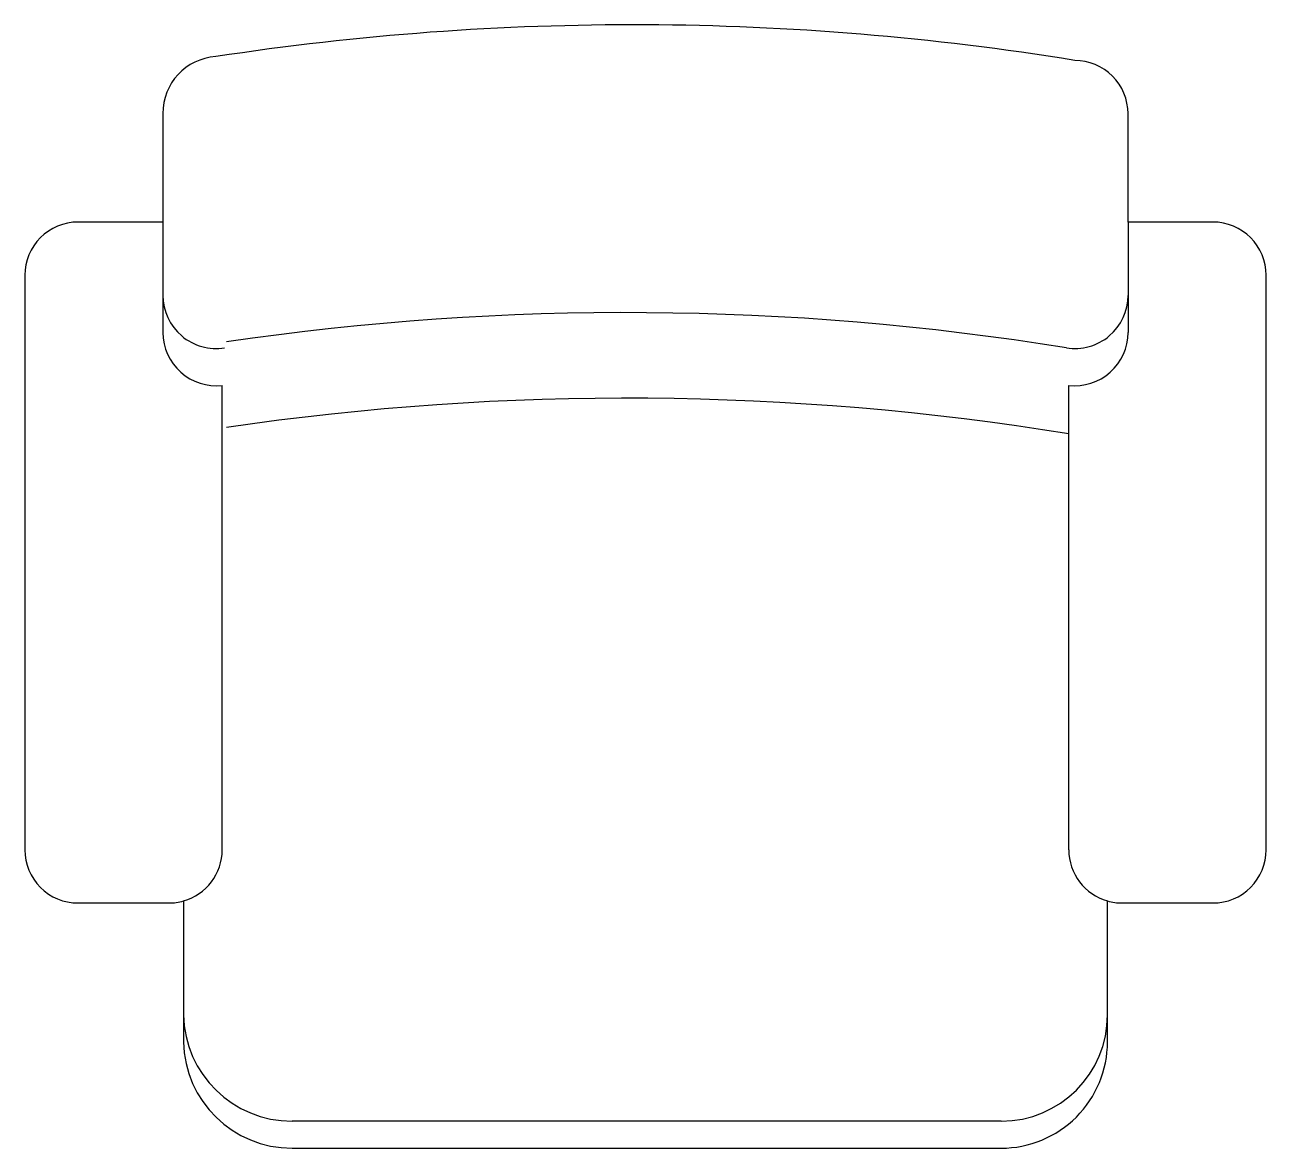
# Model space of a CAD drawing. Extents: x -0.35 to 0.35, y -0.634 to 0.
import ezdxf

# ---------------------------------------------------------------- set-up
doc = ezdxf.new("R2010")
doc.units = 0
doc.header["$MEASUREMENT"] = 0
doc.layers.add('A-MOBILIA', color=2, linetype='CONTINUOUS')

msp = doc.modelspace()

# ---------------------------------------------------------------- linework, layer by layer
at = {"layer": 'A-MOBILIA'}
for p, q in [((-0.27221, -0.11127), (-0.27221, -0.17359)), ((0.27221, -0.11127), (0.27221, -0.17359)), ((-0.23881, -0.46545), (-0.23881, -0.20339)), ((0.23881, -0.46545), (0.23881, -0.20339)), ((0.20064, -0.61854), (-0.19935, -0.61854))]:
    msp.add_line(p, q, dxfattribs=at)
msp.add_lwpolyline([(-0.19935, -0.63378), (0.20064, -0.63378, 0.414214), (0.26064, -0.57378), (0.26064, -0.49431, 0.069061), (0.26881, -0.49545), (0.32015, -0.49545, 0.414214), (0.35015, -0.46545), (0.35015, -0.14127, 0.414214), (0.32015, -0.11127), (0.27221, -0.11127), (0.27221, -0.05008, 0.414214), (0.24221, -0.02008, 0.078471), (-0.24238, -0.01794, 0.400741), (-0.27221, -0.05008), (-0.27221, -0.11127), (-0.32015, -0.11127, 0.414214), (-0.35015, -0.14127), (-0.35015, -0.46545, 0.414214), (-0.32015, -0.49545), (-0.26881, -0.49545, 0.069061), (-0.26064, -0.49431), (-0.26064, -0.57378, 0.409776)], format="xyb", close=True, dxfattribs=at)
for centre, radius, start, end in [((-0.24221, -0.15262), 0.03, 180, 279.17538), ((0.24221, -0.15262), 0.03, 260.82462, 0), ((-0.01027, -1.71575), 1.55339, 80.82462, 98.37185), ((-0.24221, -0.17359), 0.03, 180, 276.51133), ((0.24221, -0.17359), 0.03, 263.48867, 0), ((-0.01027, -1.76403), 1.55339, 80.773, 98.37185), ((-0.26881, -0.46545), 0.03, 285.80249, 0), ((0.26881, -0.46545), 0.03, 180, 254.19751), ((-0.19954, -0.55743), 0.06111, 181.04521, 270.17585), ((0.20064, -0.55854), 0.06, 270, 0)]:
    msp.add_arc(centre, radius, start, end, dxfattribs=at)

doc.saveas('drawing.dxf')
